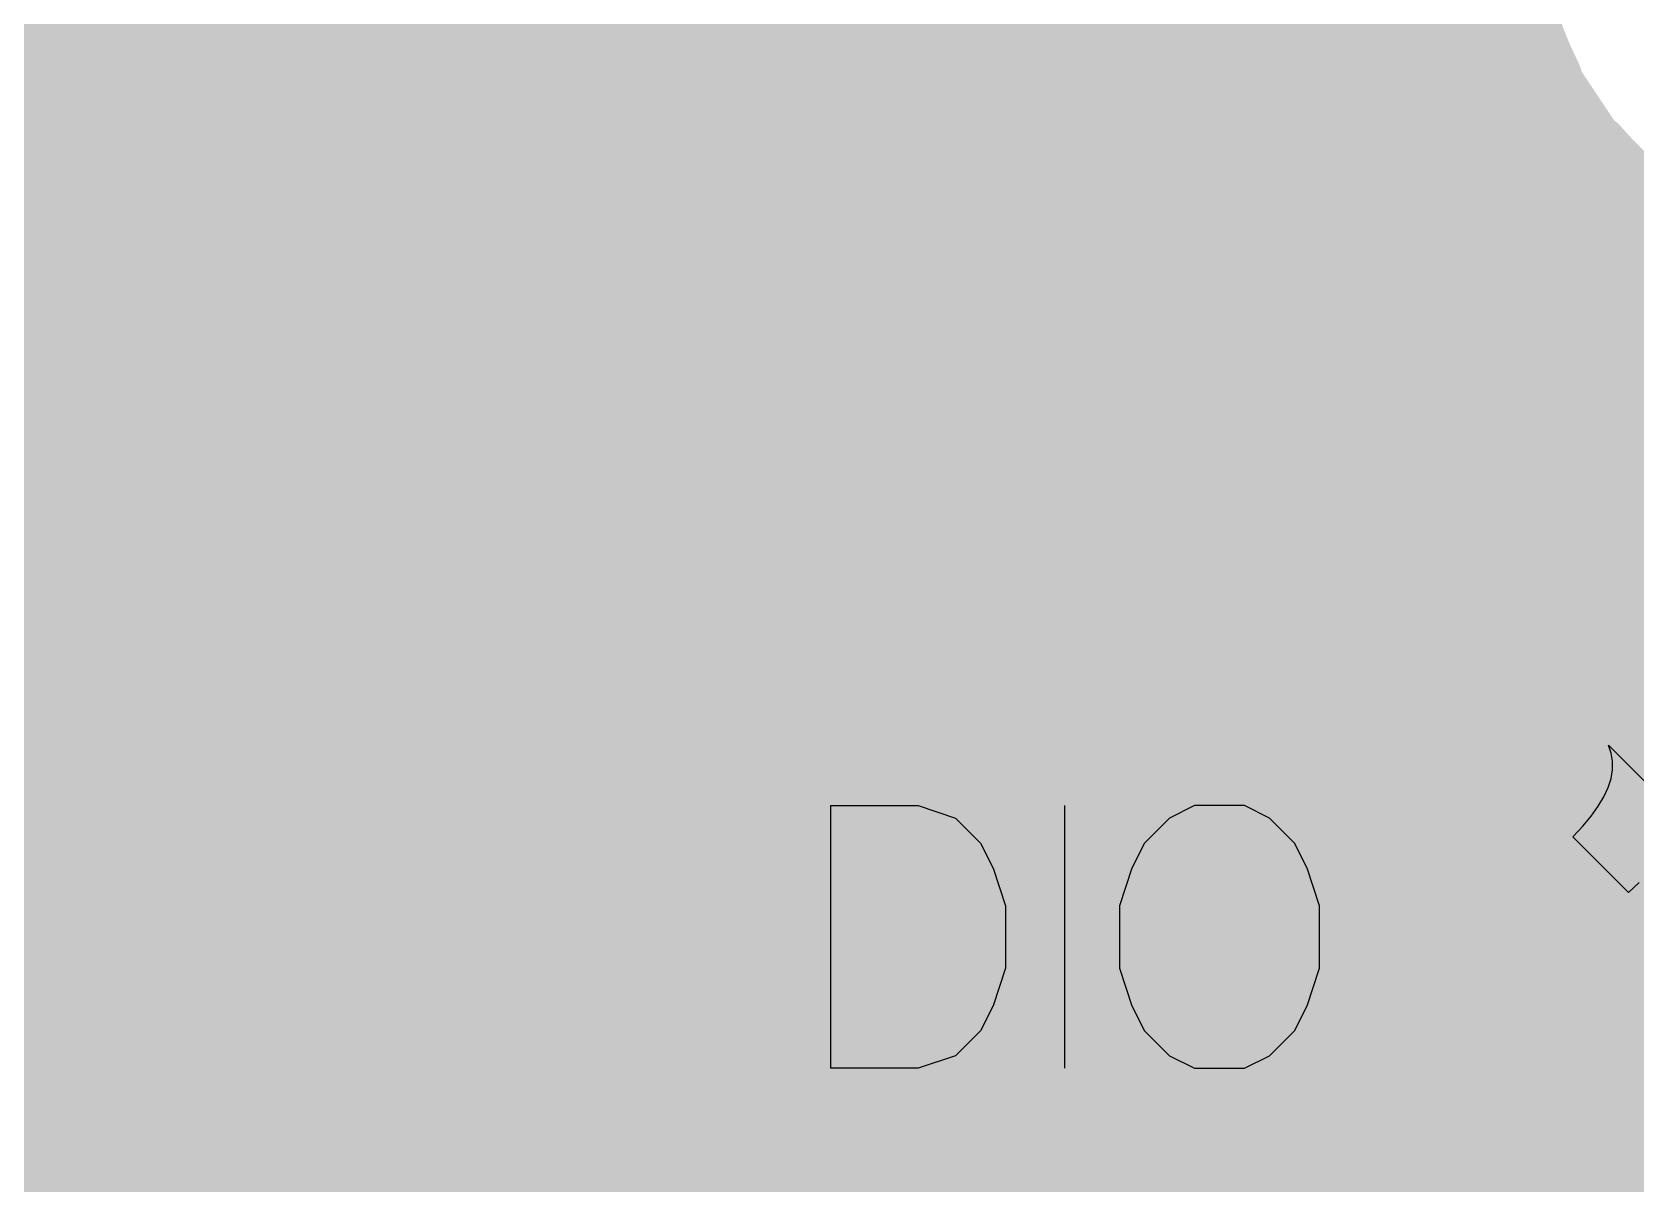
# Model space of a CAD drawing. Header units: millimetres. Extents: x 69.6 to 104.4, y 72.6 to 106.2.
# Drawn here: x 94.326 to 97.99, y 84.496 to 87.128 of the extents above; entities that cross this region are included whole.
import ezdxf

# ---------------------------------------------------------------- set-up
doc = ezdxf.new("R2010")
doc.units = ezdxf.units.MM
for name, color, linetype in [('BottomLayer', 5, 'Continuous'), ('KeepOutLayer', 6, 'Continuous'), ('MultiLayer', 9, 'Continuous'), ('TopLayer', 1, 'Continuous'), ('TopOverlay', 2, 'Continuous'), ('ViaHoleLayer', 16, 'Continuous')]:
    doc.layers.add(name, color=color, linetype=linetype)

# ---------------------------------------------------------------- blocks, each defined once
blk = doc.blocks.new('0402____11')
at = {"layer": 'TopLayer'}
for points in [[(-0.2499995, -0.2999994), (0.2499995, -0.2999994), (-0.2499995, 0.2999994), (0.2499995, 0.2999994)], [(0.7660005, -0.30000194), (1.2659995, -0.30000194), (0.7660005, 0.29999686), (1.2659995, 0.29999686)]]:
    blk.add_solid(points, dxfattribs=at)
at = {"layer": 'TopOverlay', "const_width": 0.127}
for points in [[(-0.3700018, -0.4100068), (-0.36999926, 0.41000426)], [(-0.2500122, 0.41000426), (-0.36999926, 0.41000426)], [(1.3400024, 0.41000172), (-0.270002, 0.41000426)], [(1.3800074, 0.4100068), (1.27000254, 0.4100068)], [(1.3800074, -0.4100068), (1.3800074, 0.4100068)], [(-0.3400044, -0.41000172), (-0.3700018, -0.4100068)], [(-0.20000214, -0.41000426), (-0.3400044, -0.41000172)], [(1.3400024, -0.41000172), (-0.31000954, -0.4100068)], [(1.3800074, -0.4100068), (1.2899898, -0.41000172)]]:
    blk.add_lwpolyline(points, dxfattribs=at)
at = {"layer": 'TopOverlay', "const_width": 0.0635}
for points in [[(-0.4017492599999999, 0.41000426, 1), (-0.33824926, 0.41000426, 1)], [(-0.4017492599999999, 0.41000426, 1), (-0.33824926, 0.41000426, 1)], [(-0.301752, 0.41000426, 1), (-0.238252, 0.41000426, 1)], [(-0.2817622, 0.41000426, 1), (-0.2182622, 0.41000426, 1)], [(1.23825254, 0.4100068, 1), (1.30175254, 0.4100068, 1)], [(1.3082524, 0.41000172, 1), (1.3717524, 0.41000172, 1)], [(1.3482574, 0.4100068, 1), (1.4117574, 0.4100068, 1)], [(1.3482574, 0.4100068, 1), (1.4117574, 0.4100068, 1)], [(-0.4017518, -0.4100068, 1), (-0.3382518, -0.4100068, 1)], [(-0.4017518, -0.4100068, 1), (-0.3382518, -0.4100068, 1)], [(-0.3717544, -0.41000172, 1), (-0.3082544, -0.41000172, 1)], [(-0.3717544, -0.41000172, 1), (-0.3082544, -0.41000172, 1)], [(-0.34175954, -0.4100068, 1), (-0.27825954, -0.4100068, 1)], [(-0.23175214, -0.41000426, 1), (-0.16825214, -0.41000426, 1)], [(1.2582398, -0.41000172, 1), (1.3217398, -0.41000172, 1)], [(1.3082524, -0.41000172, 1), (1.3717524, -0.41000172, 1)], [(1.3482574, -0.4100068, 1), (1.4117574, -0.4100068, 1)], [(1.3482574, -0.4100068, 1), (1.4117574, -0.4100068, 1)]]:
    blk.add_lwpolyline(points, format="xyb", close=True, dxfattribs=at)
blk = doc.blocks.new('0402____13')
at = {"layer": 'TopLayer'}
for points in [[(-0.2499995, -0.2999994), (0.2499995, -0.2999994), (-0.2499995, 0.2999994), (0.2499995, 0.2999994)], [(0.7660005, -0.30000194), (1.2659995, -0.30000194), (0.7660005, 0.29999686), (1.2659995, 0.29999686)]]:
    blk.add_solid(points, dxfattribs=at)
at = {"layer": 'TopOverlay', "const_width": 0.127}
for points in [[(-0.3700018, 0.4100068), (-0.25001474, 0.4100068)], [(-0.3700018, -0.4100068), (-0.3700018, 0.4100068)], [(-0.27000454, 0.4100068), (1.3400024, 0.41000172)], [(1.27000254, 0.4100068), (1.3800074, 0.4100068)], [(1.3800074, -0.4100068), (1.3800074, 0.4100068)], [(-0.3700018, -0.4100068), (-0.3400044, -0.41000172)], [(-0.3400044, -0.41000172), (-0.20000214, -0.41000426)], [(-0.31000954, -0.4100068), (1.3400024, -0.41000172)], [(1.2899898, -0.41000426), (1.3800074, -0.4100068)]]:
    blk.add_lwpolyline(points, dxfattribs=at)
at = {"layer": 'TopOverlay', "const_width": 0.0635}
for points in [[(-0.4017518, 0.4100068, 1), (-0.3382518, 0.4100068, 1)], [(-0.4017518, 0.4100068, 1), (-0.3382518, 0.4100068, 1)], [(-0.30175454, 0.4100068, 1), (-0.23825454, 0.4100068, 1)], [(-0.28176474, 0.4100068, 1), (-0.21826474, 0.4100068, 1)], [(1.23825254, 0.4100068, 1), (1.30175254, 0.4100068, 1)], [(1.3082524, 0.41000172, 1), (1.3717524, 0.41000172, 1)], [(1.3482574, 0.4100068, 1), (1.4117574, 0.4100068, 1)], [(1.3482574, 0.4100068, 1), (1.4117574, 0.4100068, 1)], [(-0.4017518, -0.4100068, 1), (-0.3382518, -0.4100068, 1)], [(-0.4017518, -0.4100068, 1), (-0.3382518, -0.4100068, 1)], [(-0.3717544, -0.41000172, 1), (-0.3082544, -0.41000172, 1)], [(-0.3717544, -0.41000172, 1), (-0.3082544, -0.41000172, 1)], [(-0.34175954, -0.4100068, 1), (-0.27825954, -0.4100068, 1)], [(-0.23175214, -0.41000426, 1), (-0.16825214, -0.41000426, 1)], [(1.2582398, -0.41000426, 1), (1.3217398, -0.41000426, 1)], [(1.3082524, -0.41000172, 1), (1.3717524, -0.41000172, 1)], [(1.3482574, -0.4100068, 1), (1.4117574, -0.4100068, 1)], [(1.3482574, -0.4100068, 1), (1.4117574, -0.4100068, 1)]]:
    blk.add_lwpolyline(points, format="xyb", close=True, dxfattribs=at)
blk = doc.blocks.new('PAD_19')
at = {"layer": 'TopLayer', "const_width": 0.499999}
blk.add_lwpolyline([(-0.2499995, 0, 1), (0.2499995, 0, 1)], format="xyb", close=True, dxfattribs=at)
blk = doc.blocks.new('0402____23')
at = {"layer": 'TopLayer'}
for points in [[(-0.2499995, -0.2999994), (0.2499995, -0.2999994), (-0.2499995, 0.2999994), (0.2499995, 0.2999994)], [(0.7660005, -0.30000194), (1.2659995, -0.30000194), (0.7660005, 0.29999686), (1.2659995, 0.29999686)]]:
    blk.add_solid(points, dxfattribs=at)
at = {"layer": 'TopOverlay', "const_width": 0.127}
for points in [[(-0.3700018, 0.4100068), (-0.3700018, -0.4100068)], [(-0.3700018, 0.4100068), (-0.25001474, 0.4100068)], [(-0.27000454, 0.4100068), (1.3400024, 0.41000172)], [(1.27000254, 0.4100068), (1.3800074, 0.4100068)], [(1.3800074, 0.4100068), (1.3800074, -0.4100068)], [(-0.3700018, -0.4100068), (-0.3400044, -0.41000172)], [(-0.3400044, -0.41000172), (-0.20000214, -0.41000426)], [(-0.31000954, -0.4100068), (1.3400024, -0.41000172)], [(1.2899898, -0.41000172), (1.3800074, -0.4100068)]]:
    blk.add_lwpolyline(points, dxfattribs=at)
at = {"layer": 'TopOverlay', "const_width": 0.0635}
for points in [[(-0.4017518, 0.4100068, 1), (-0.3382518, 0.4100068, 1)], [(-0.4017518, 0.4100068, 1), (-0.3382518, 0.4100068, 1)], [(-0.30175454, 0.4100068, 1), (-0.23825454, 0.4100068, 1)], [(-0.28176474, 0.4100068, 1), (-0.21826474, 0.4100068, 1)], [(1.23825254, 0.4100068, 1), (1.30175254, 0.4100068, 1)], [(1.3082524, 0.41000172, 1), (1.3717524, 0.41000172, 1)], [(1.3482574, 0.4100068, 1), (1.4117574, 0.4100068, 1)], [(1.3482574, 0.4100068, 1), (1.4117574, 0.4100068, 1)], [(-0.4017518, -0.4100068, 1), (-0.3382518, -0.4100068, 1)], [(-0.4017518, -0.4100068, 1), (-0.3382518, -0.4100068, 1)], [(-0.3717544, -0.41000172, 1), (-0.3082544, -0.41000172, 1)], [(-0.3717544, -0.41000172, 1), (-0.3082544, -0.41000172, 1)], [(-0.34175954, -0.4100068, 1), (-0.27825954, -0.4100068, 1)], [(-0.23175214, -0.41000426, 1), (-0.16825214, -0.41000426, 1)], [(1.2582398, -0.41000172, 1), (1.3217398, -0.41000172, 1)], [(1.3082524, -0.41000172, 1), (1.3717524, -0.41000172, 1)], [(1.3482574, -0.4100068, 1), (1.4117574, -0.4100068, 1)], [(1.3482574, -0.4100068, 1), (1.4117574, -0.4100068, 1)]]:
    blk.add_lwpolyline(points, format="xyb", close=True, dxfattribs=at)
blk = doc.blocks.new('QFN48_28')
at = {"layer": 'TopLayer'}
for points in [[(-2.25000058, -2.25000058), (2.25000058, -2.25000058), (-2.25000058, 2.25000058), (2.25000058, 2.25000058)], [(3.34999838, -0.2999994), (3.34999838, -0.0999998), (2.64999978, -0.2999994), (2.64999978, -0.0999998)], [(3.34999838, -0.6999985999999999), (3.34999838, -0.499999), (2.64999978, -0.6999985999999999), (2.64999978, -0.499999)], [(3.34999838, -1.10000034), (3.34999838, -0.90000074), (2.64999978, -1.10000034), (2.64999978, -0.90000074)], [(3.34999838, -1.49999954), (3.34999838, -1.29999994), (2.64999978, -1.49999954), (2.64999978, -1.29999994)], [(3.34999838, -1.89999874), (3.34999838, -1.69999914), (2.64999978, -1.89999874), (2.64999978, -1.69999914)]]:
    blk.add_solid(points, dxfattribs=at)
blk = doc.blocks.new('CR2032_B_31')
at = {"layer": 'BottomLayer', "const_width": 8.49999824}
blk.add_lwpolyline([(-4.25000166, 2.54e-06, 1), (4.249996579999999, 2.54e-06, 1)], format="xyb", close=True, dxfattribs=at)

msp = doc.modelspace()

# ---------------------------------------------------------------- linework, layer by layer
at = {"layer": 'BottomLayer', "const_width": 0.1999996}
for points in [[(86.38923539999999, 95.19541539999999), (98.5207199, 83.06393089999999)], [(86.67155385999999, 95.19593864), (98.61924396, 83.24824853999999)], [(86.96808361999999, 95.18225057999999), (98.7153474, 83.43498679999999)], [(87.26461084, 95.16856505999999), (98.80899466, 83.62418123999998)], [(86.15252264, 95.14928646), (98.41980824, 82.88200086)], [(87.5611406, 95.154877), (98.90014763999999, 83.81586995999999)], [(87.85766782, 95.14119147999999), (98.98876316, 84.01009613999999)], [(88.15419503999999, 95.12750596), (99.07479295999998, 84.20690803999999)], [(85.91580988, 95.10315752), (98.31654454, 82.70242286)], [(88.45072479999999, 95.1138179), (99.15819132, 84.40635137999999)], [(85.67909712, 95.05702858), (98.21095674, 82.52516895999999)], [(85.44238182, 95.01090218), (98.10307024, 82.35021375999999)], [(88.81552468, 95.03185971999999), (99.2389049, 84.6084795)], [(85.20566905999999, 94.96477324), (97.99291044, 82.17753185999999)], [(84.9689563, 94.9186443), (97.88050019999999, 82.0071004)], [(89.2037713, 94.92645479999999), (99.31687527999999, 84.81335082)], [(84.73224353999998, 94.87251536), (97.76586238, 81.83889651999999)], [(84.49553078, 94.82638642), (97.64901221999999, 81.67290498)], [(89.59201537999999, 94.82105242), (99.3920415, 85.0210263)], [(84.28153832, 94.75753717999999), (97.52997004, 81.50910545999999)], [(89.98025946, 94.71565004), (99.46434006, 85.23156944)], [(84.09575764, 94.66047616), (97.40875108, 81.34748272)], [(84.18214812, 77.11111324), (97.14774067999998, 90.07670579999998)], [(84.37357521999999, 77.01969864), (97.28503784, 89.93116126)], [(84.48026537999999, 76.8435471), (97.42233753999999, 89.78561925999999)], [(84.45603123999999, 76.53647126), (97.55963469999999, 89.64007471999999)], [(84.44929262, 76.24689093999999), (97.69693185999999, 89.49453017999998)], [(84.69268557999999, 76.2074422), (97.83422902, 89.34898564)], [(84.94010698, 76.1720219), (97.97152872, 89.20344363999999)], [(85.19172446, 76.14079767999999), (98.10882588, 89.05789909999999)], [(86.59595329999999, 77.26218482), (98.24612304, 88.91235456)], [(86.84443642, 77.22782624), (98.38342019999999, 88.76681002)], [(87.03696334, 77.13751146), (98.52071735999999, 88.62126547999999)], [(87.28308934, 77.10079576), (97.67790472, 87.49561114)], [(97.68337079999999, 87.27828874), (97.70537736, 87.16764126)], [(87.55570245999999, 77.09056718), (97.69333267999998, 87.2281974)], [(87.82831558, 77.08033859999999), (97.76667518, 87.0186982)], [(97.78149608, 86.98386972), (97.8597357, 86.86677318)], [(88.14712114, 77.11630246), (97.87866378, 86.8478451)], [(88.47612733999999, 77.16246696), (98.02400258, 86.7103422)], [(98.00039327999998, 86.72611559999999), (98.11748982, 86.64787598)], [(88.805131, 77.20862892), (98.20525698, 86.6087549)], [(89.1341372, 77.25479341999998), (98.42624205999999, 86.54689828)], [(89.46314086, 77.30095537999999), (98.72339919999999, 86.56121372)], [(89.86409256, 77.41906537999999), (99.01500898, 86.5699818)], [(90.27536174, 77.54749286), (99.03113036, 86.30326147999999)], [(91.36046243999999, 78.34975186), (99.16199116, 86.15128057999999)], [(94.6709308, 81.37737852), (99.37232347999999, 86.07877119999999)], [(95.17167656, 81.59528257999999), (99.60040532, 86.02401133999999)]]:
    msp.add_lwpolyline(points, dxfattribs=at)
at = {"layer": 'BottomLayer'}
for points, const_width in [([(97.65537746, 87.16764126, 1), (97.75537725999999, 87.16764126, 1)], 0.0999998), ([(97.66798856, 87.13719173999999, 1), (97.76798835999999, 87.13719173999999, 1)], 0.0999998), ([(97.71667527999999, 87.0186982, 1), (97.81667508, 87.0186982, 1)], 0.0999998), ([(97.71888, 87.01432686, 1), (97.81887979999999, 87.01432686, 1)], 0.0999998), ([(97.73149618, 86.98386972, 1), (97.83149597999999, 86.98386972, 1)], 0.0999998), ([(96.69733518, 86.80168567999999, 1), (96.92233345999999, 86.80168567999999, 1)], 0.22499828), ([(97.8097358, 86.86677318, 1), (97.90973559999999, 86.86677318, 1)], 0.0999998), ([(97.82866388, 86.8478451, 1), (97.92866367999999, 86.8478451, 1)], 0.0999998), ([(97.83305554, 86.84345344, 1), (97.93305534, 86.84345344, 1)], 0.0999998), ([(97.92707364, 86.74943533999999, 1), (98.02707344, 86.74943533999999, 1)], 0.0999998), ([(97.78497334, 86.59171912, 1), (98.00997161999999, 86.59171912, 1)], 0.22499828), ([(97.95039338, 86.72611559999999, 1), (98.05039318, 86.72611559999999, 1)], 0.0999998), ([(97.97400267999998, 86.7103422, 1), (98.07400247999999, 86.7103422, 1)], 0.0999998), ([(95.6322319, 85.91606895999999, 1), (95.85723017999999, 85.91606895999999, 1)], 0.22499828), ([(95.04659934, 85.65855359999999, 1), (95.27159762, 85.65855359999999, 1)], 0.22499828), ([(96.88116006, 85.2954352, 1), (97.10615834, 85.2954352, 1)], 0.22499828), ([(95.72361094, 85.23905735999999, 1), (95.94860922, 85.23905735999999, 1)], 0.22499828)]:
    msp.add_lwpolyline(points, format="xyb", close=True, dxfattribs=dict(at, const_width=const_width))
at = {"layer": 'BottomLayer', "const_width": 0.1999996}
for points in [[(97.7688799, 87.01432686, -0.0385598767758075), (97.71798846, 87.13719173999999)], [(97.97707353999999, 86.74943533999999, -0.0385526805744654), (97.88305543999999, 86.84345344)], [(99.69612776, 86.00102942, -0.1185346628275915), (96.69161256, 80.48354997999999)]]:
    msp.add_lwpolyline(points, format="xyb", dxfattribs=at)
at = {"layer": 'KeepOutLayer', "const_width": 0.127}
msp.add_lwpolyline([(99.03883671999999, 87.40521761999999, 1), (98.03883871999999, 87.40521761999999, 1)], format="xyb", close=True, dxfattribs=at)
msp.add_lwpolyline([(100.13922568, 86.26849396, -0.404026225835157), (83.96924532, 75.96707946)], format="xyb", dxfattribs=at)
at = {"layer": 'MultiLayer', "const_width": 0.22499828}
for points in [[(96.69733518, 86.80168567999999, 1), (96.92233345999999, 86.80168567999999, 1)], [(97.78497334, 86.59171912, 1), (98.00997161999999, 86.59171912, 1)], [(95.6322319, 85.91606895999999, 1), (95.85723017999999, 85.91606895999999, 1)], [(95.04659934, 85.65855359999999, 1), (95.27159762, 85.65855359999999, 1)], [(96.88116006, 85.2954352, 1), (97.10615834, 85.2954352, 1)], [(95.72361094, 85.23905735999999, 1), (95.94860922, 85.23905735999999, 1)]]:
    msp.add_lwpolyline(points, format="xyb", close=True, dxfattribs=at)
at = {"layer": 'TopLayer'}
for p, q in [((97.93388845999999, 85.480398), (97.927668, 85.49836087999999)), ((97.927668, 85.49836087999999), (98.1822268, 85.24380208)), ((97.9369136, 85.46178488), (97.93388845999999, 85.480398)), ((97.93337792, 85.42261046), (97.93674342, 85.44252152)), ((97.93674342, 85.44252152), (97.9369136, 85.46178488)), ((97.9170635, 85.3808427), (97.9268171, 85.4020517)), ((97.9268171, 85.4020517), (97.93337792, 85.42261046)), ((97.90411458, 85.35898345999999), (97.9170635, 85.3808427)), ((97.86863332, 85.31331933999999), (97.88797034, 85.33647652)), ((97.88797034, 85.33647652), (97.90411458, 85.35898345999999)), ((97.84609843999999, 85.28951192), (97.86863332, 85.31331933999999)), ((97.97337784, 85.16223251999999), (97.84609843999999, 85.28951192)), ((97.99718526, 85.18476739999998), (97.97337784, 85.16223251999999))]:
    msp.add_line(p, q, dxfattribs=at)
for points, const_width in [([(95.24959614, 85.35014172), (98.5207199, 88.62126547999999)], 0.1999996), ([(95.74364899999999, 86.92245505999999), (96.35163102, 87.53043708)], 0.499999), ([(93.55263229999998, 86.05149922), (95.01469185999999, 87.51355878)], 0.1999996), ([(95.39101572, 85.2087196), (97.67790472, 87.4956086)], 0.1999996), ([(97.24446388, 87.45144561999999), (98.16875464, 86.52715486)], 0.1999996), ([(96.43391431999999, 86.64089859999999), (97.152333, 87.35931728)], 0.1999996), ([(97.10304176, 87.31002604), (97.96720056, 86.44586724)], 0.1999996), ([(97.68337079999999, 87.27828874), (97.70537736, 87.16764126)], 0.1999996), ([(95.55630876, 85.09117094), (97.69333267999998, 87.22819485999999)], 0.1999996), ([(96.96162217999999, 87.16860645999999), (97.80358645999999, 86.32663964)], 0.1999996), ([(96.82020005999999, 87.02718433999999), (97.6736299, 86.17375449999999)], 0.1999996), ([(95.83915046, 85.09117094), (97.76667771999999, 87.0186982)], 0.1999996), ([(97.78149608, 86.98386972), (97.8597357, 86.86677318)], 0.1999996), ([(94.11831824, 85.48581328), (95.55496002, 86.92245505999999)], 0.1999996), ([(95.55496002, 86.92245505999999), (95.74364899999999, 86.92245505999999)], 0.1999996), ([(96.67878048, 86.88576476), (97.57945686, 85.98508584)], 0.1999996), ([(96.12199215999999, 85.09117094), (97.87866378, 86.84784256)], 0.1999996), ([(96.53735836, 86.74434264), (97.53217984, 85.74952116)], 0.1999996), ([(95.70829473999999, 86.03291657999999), (96.37509553999999, 86.69971738)], 0.1999996), ([(96.17073984, 86.49536422), (96.37509299999999, 86.69971738)], 0.1999996), ([(96.37509553999999, 86.69971738), (96.43391431999999, 86.64089859999999)], 0.1999996), ([(96.40483386, 85.09117094), (98.02400258, 86.71033965999999)], 0.1999996), ([(98.00039327999998, 86.72611559999999), (98.11748982, 86.64787598)], 0.1999996), ([(96.33712, 86.66174183999999), (97.52740972, 85.47145212)], 0.1999996), ([(96.19569788, 86.52031972), (97.38598759999999, 85.33003)], 0.1999996), ([(96.0542783, 86.37890013999998), (97.24456802, 85.18861041999999)], 0.1999996), ([(94.9371482, 85.66259219999999), (95.50788365999999, 86.23332765999999)], 0.1999996), ([(95.50788365999999, 86.23332765999999), (95.70829473999999, 86.03291657999999)], 0.1999996), ([(95.91285617999999, 86.23747802), (97.05916325999999, 85.09117094)], 0.1999996), ([(94.96675443999999, 85.63298341999999), (95.53748989999998, 86.20371888)], 0.1999996), ([(95.42960339999999, 86.1550474), (96.49347986, 85.09117094)], 0.1999996), ([(95.77143659999999, 86.09605844), (96.77632156, 85.09117094)], 0.1999996), ([(95.10817655999999, 85.49156384), (95.67891202, 86.06229929999999)], 0.1999996), ([(95.28818382, 86.01362782), (96.21063816, 85.09117094)], 0.1999996), ([(96.68767555999999, 85.09117094), (97.57830369999999, 85.98179908)], 0.1999996), ([(95.14676169999998, 85.8722057), (95.92779646, 85.09117094)], 0.1999996), ([(95.00534212, 85.73078611999999), (95.64495475999999, 85.09117094)], 0.1999996), ([(97.33103724, 84.64717131999998), (98.38479688, 85.70093096)], 0.17999964), ([(94.93714565999998, 85.66258966), (95.1436248, 85.45611305999999)], 0.1999996), ([(94.9371482, 85.66259219999999), (95.1436248, 85.45611305999999)], 0.1999996), ([(96.97051726, 85.09117094), (97.53215189999999, 85.65280557999999)], 0.1999996), ([(97.14712854, 85.09117094), (97.55500174, 85.49904414)], 0.1999996), ([(95.1436248, 85.45611305999999), (95.2199899, 85.37974796)], 0.1999996), ([(95.1436248, 85.45611305999999), (95.2199899, 85.37974796)], 0.1999996), ([(95.1436248, 85.45611305999999), (95.2199899, 85.37974796)], 0.1999996), ([(95.2199899, 85.37974796), (95.42646649999999, 85.17327136)], 0.1999996), ([(95.2199899, 85.37974796), (95.42646649999999, 85.17327136)], 0.1999996), ([(95.42646649999999, 85.17327136), (95.5028316, 85.09690371999999)], 0.1999996), ([(95.42646649999999, 85.17327136), (95.5028316, 85.09690371999999)], 0.1999996), ([(95.42646649999999, 85.17327136), (95.50283413999999, 85.09690626)], 0.1999996), ([(95.54241749999998, 85.09117094), (97.14712854, 85.09117094)], 0.1999996), ([(98.0040204, 84.69224616), (98.18291006, 84.87113581999999)], 0.1999996), ([(95.24968758, 84.3544414), (95.54241749999998, 84.64717131999998)], 0.17999964), ([(95.54241749999998, 84.64717131999998), (97.33103724, 84.64717131999998)], 0.17999964)]:
    msp.add_lwpolyline(points, dxfattribs=dict(at, const_width=const_width))
for points, const_width in [([(96.91162227999999, 87.16860645999999, 1), (97.01162208, 87.16860645999999, 1)], 0.0999998), ([(97.65537746, 87.16764126, 1), (97.75537725999999, 87.16764126, 1)], 0.0999998), ([(97.66798856, 87.13719173999999, 1), (97.76798835999999, 87.13719173999999, 1)], 0.0999998), ([(95.61865051999999, 86.92245505999999, 1), (95.86864747999999, 86.92245505999999, 1)], 0.2499995), ([(96.77020016, 87.02718433999999, 1), (96.87019996, 87.02718433999999, 1)], 0.0999998), ([(97.71667782, 87.0186982, 1), (97.81667762, 87.0186982, 1)], 0.0999998), ([(97.71888, 87.01432686, 1), (97.81887979999999, 87.01432686, 1)], 0.0999998), ([(97.73149618, 86.98386972, 1), (97.83149597999999, 86.98386972, 1)], 0.0999998), ([(95.50496011999999, 86.92245505999999, 1), (95.60495992, 86.92245505999999, 1)], 0.0999998), ([(95.50496011999999, 86.92245505999999, 1), (95.60495992, 86.92245505999999, 1)], 0.0999998), ([(95.69364909999999, 86.92245505999999, 1), (95.7936489, 86.92245505999999, 1)], 0.0999998), ([(96.69733518, 86.80168567999999, 1), (96.92233345999999, 86.80168567999999, 1)], 0.22499828), ([(96.62878058, 86.88576476, 1), (96.72878037999999, 86.88576476, 1)], 0.0999998), ([(97.8097358, 86.86677318, 1), (97.90973559999999, 86.86677318, 1)], 0.0999998), ([(97.82866388, 86.84784256, 1), (97.92866367999999, 86.84784256, 1)], 0.0999998), ([(97.83305554, 86.84345344, 1), (97.93305534, 86.84345344, 1)], 0.0999998), ([(96.48735846, 86.74434264, 1), (96.58735825999999, 86.74434264, 1)], 0.0999998), ([(97.92707364, 86.74943533999999, 1), (98.02707344, 86.74943533999999, 1)], 0.0999998), ([(96.3250931, 86.69971738, 1), (96.4250929, 86.69971738, 1)], 0.0999998), ([(96.32509564, 86.69971738, 1), (96.42509543999999, 86.69971738, 1)], 0.0999998), ([(96.32509564, 86.69971738, 1), (96.42509543999999, 86.69971738, 1)], 0.0999998), ([(97.78497334, 86.59171912, 1), (98.00997161999999, 86.59171912, 1)], 0.22499828), ([(97.95039338, 86.72611559999999, 1), (98.05039318, 86.72611559999999, 1)], 0.0999998), ([(97.97400267999998, 86.71033965999999, 1), (98.07400247999999, 86.71033965999999, 1)], 0.0999998), ([(96.2871201, 86.66174183999999, 1), (96.38711989999999, 86.66174183999999, 1)], 0.0999998), ([(96.38391442, 86.64089859999999, 1), (96.48391422, 86.64089859999999, 1)], 0.0999998), ([(96.38391442, 86.64089859999999, 1), (96.48391422, 86.64089859999999, 1)], 0.0999998), ([(96.14569798, 86.52031972, 1), (96.24569777999999, 86.52031972, 1)], 0.0999998), ([(96.12073993999999, 86.49536422, 1), (96.22073974, 86.49536422, 1)], 0.0999998), ([(97.91720065999999, 86.44586724, 1), (98.01720046, 86.44586724, 1)], 0.0999998), ([(96.00427839999999, 86.37890013999998, 1), (96.1042782, 86.37890013999998, 1)], 0.0999998), ([(97.75358656, 86.32663964, 1), (97.85358636, 86.32663964, 1)], 0.0999998), ([(95.45788376, 86.23332765999999, 1), (95.55788356, 86.23332765999999, 1)], 0.0999998), ([(95.45788376, 86.23332765999999, 1), (95.55788356, 86.23332765999999, 1)], 0.0999998), ([(95.86285627999999, 86.23747802, 1), (95.96285608, 86.23747802, 1)], 0.0999998), ([(95.48749, 86.20371888, 1), (95.5874898, 86.20371888, 1)], 0.0999998), ([(95.3796035, 86.1550474, 1), (95.4796033, 86.1550474, 1)], 0.0999998), ([(97.62362999999999, 86.17375449999999, 1), (97.7236298, 86.17375449999999, 1)], 0.0999998), ([(95.7214367, 86.09605844, 1), (95.82143649999999, 86.09605844, 1)], 0.0999998), ([(95.6322319, 85.91606895999999, 1), (95.85723017999999, 85.91606895999999, 1)], 0.22499828), ([(95.62891212, 86.06229929999999, 1), (95.72891192, 86.06229929999999, 1)], 0.0999998), ([(95.65829484, 86.03291657999999, 1), (95.75829464, 86.03291657999999, 1)], 0.0999998), ([(95.65829484, 86.03291657999999, 1), (95.75829464, 86.03291657999999, 1)], 0.0999998), ([(95.23818392, 86.01362782, 1), (95.33818371999999, 86.01362782, 1)], 0.0999998), ([(97.5283038, 85.98179908, 1), (97.6283036, 85.98179908, 1)], 0.0999998), ([(97.52945695999999, 85.98508584, 1), (97.62945676, 85.98508584, 1)], 0.0999998), ([(95.0967618, 85.8722057, 1), (95.1967616, 85.8722057, 1)], 0.0999998), ([(95.04659934, 85.65855359999999, 1), (95.27159762, 85.65855359999999, 1)], 0.22499828), ([(97.48217994, 85.74952116, 1), (97.58217973999999, 85.74952116, 1)], 0.0999998), ([(94.95534222, 85.73078611999999, 1), (95.05534202, 85.73078611999999, 1)], 0.0999998), ([(94.88714576, 85.66258966, 1), (94.98714556, 85.66258966, 1)], 0.0999998), ([(94.88714829999999, 85.66259219999999, 1), (94.9871481, 85.66259219999999, 1)], 0.0999998), ([(94.88714829999999, 85.66259219999999, 1), (94.9871481, 85.66259219999999, 1)], 0.0999998), ([(94.91675454, 85.63298341999999, 1), (95.01675433999999, 85.63298341999999, 1)], 0.0999998), ([(97.482152, 85.65280557999999, 1), (97.58215179999999, 85.65280557999999, 1)], 0.0999998), ([(95.05817666, 85.49156384, 1), (95.15817645999999, 85.49156384, 1)], 0.0999998), ([(97.50500183999999, 85.49904414, 1), (97.60500164, 85.49904414, 1)], 0.0999998), ([(97.50500183999999, 85.49904414, 1), (97.60500164, 85.49904414, 1)], 0.0999998), ([(95.0936249, 85.45611305999999, 1), (95.1936247, 85.45611305999999, 1)], 0.0999998), ([(95.0936249, 85.45611305999999, 1), (95.1936247, 85.45611305999999, 1)], 0.0999998), ([(95.0936249, 85.45611305999999, 1), (95.1936247, 85.45611305999999, 1)], 0.0999998), ([(95.0936249, 85.45611305999999, 1), (95.1936247, 85.45611305999999, 1)], 0.0999998), ([(95.0936249, 85.45611305999999, 1), (95.1936247, 85.45611305999999, 1)], 0.0999998), ([(97.47740982, 85.47145212, 1), (97.57740961999998, 85.47145212, 1)], 0.0999998), ([(96.88116006, 85.2954352, 1), (97.10615834, 85.2954352, 1)], 0.22499828), ([(95.16998999999998, 85.37974796, 1), (95.26998979999999, 85.37974796, 1)], 0.0999998), ([(95.16998999999998, 85.37974796, 1), (95.26998979999999, 85.37974796, 1)], 0.0999998), ([(95.16998999999998, 85.37974796, 1), (95.26998979999999, 85.37974796, 1)], 0.0999998), ([(95.16998999999998, 85.37974796, 1), (95.26998979999999, 85.37974796, 1)], 0.0999998), ([(95.16998999999998, 85.37974796, 1), (95.26998979999999, 85.37974796, 1)], 0.0999998), ([(95.19959623999999, 85.35014172, 1), (95.29959604, 85.35014172, 1)], 0.0999998), ([(95.72361094, 85.23905735999999, 1), (95.94860922, 85.23905735999999, 1)], 0.22499828), ([(97.33598769999999, 85.33003, 1), (97.4359875, 85.33003, 1)], 0.0999998), ([(95.34101582, 85.2087196, 1), (95.44101561999999, 85.2087196, 1)], 0.0999998), ([(95.3764666, 85.17327136, 1), (95.47646639999999, 85.17327136, 1)], 0.0999998), ([(95.3764666, 85.17327136, 1), (95.47646639999999, 85.17327136, 1)], 0.0999998), ([(95.3764666, 85.17327136, 1), (95.47646639999999, 85.17327136, 1)], 0.0999998), ([(95.3764666, 85.17327136, 1), (95.47646639999999, 85.17327136, 1)], 0.0999998), ([(95.3764666, 85.17327136, 1), (95.47646639999999, 85.17327136, 1)], 0.0999998), ([(97.19456811999999, 85.18861041999999, 1), (97.29456791999999, 85.18861041999999, 1)], 0.0999998), ([(95.4528317, 85.09690371999999, 1), (95.5528315, 85.09690371999999, 1)], 0.0999998), ([(95.4528317, 85.09690371999999, 1), (95.5528315, 85.09690371999999, 1)], 0.0999998), ([(95.45283424, 85.09690626, 1), (95.55283404, 85.09690626, 1)], 0.0999998), ([(95.4924176, 85.09117094, 1), (95.5924174, 85.09117094, 1)], 0.0999998), ([(95.50630885999999, 85.09117094, 1), (95.60630866, 85.09117094, 1)], 0.0999998), ([(95.59495486, 85.09117094, 1), (95.69495466, 85.09117094, 1)], 0.0999998), ([(95.78915056, 85.09117094, 1), (95.88915035999999, 85.09117094, 1)], 0.0999998), ([(95.87779656, 85.09117094, 1), (95.97779636, 85.09117094, 1)], 0.0999998), ([(96.07199226, 85.09117094, 1), (96.17199206, 85.09117094, 1)], 0.0999998), ([(96.16063826, 85.09117094, 1), (96.26063805999999, 85.09117094, 1)], 0.0999998), ([(96.35483396, 85.09117094, 1), (96.45483376, 85.09117094, 1)], 0.0999998), ([(96.44347995999999, 85.09117094, 1), (96.54347976, 85.09117094, 1)], 0.0999998), ([(96.63767566, 85.09117094, 1), (96.73767546, 85.09117094, 1)], 0.0999998), ([(96.72632166, 85.09117094, 1), (96.82632145999999, 85.09117094, 1)], 0.0999998), ([(96.92051735999999, 85.09117094, 1), (97.02051716, 85.09117094, 1)], 0.0999998), ([(97.00916335999999, 85.09117094, 1), (97.10916316, 85.09117094, 1)], 0.0999998), ([(97.09712864, 85.09117094, 1), (97.19712844, 85.09117094, 1)], 0.0999998), ([(97.09712864, 85.09117094, 1), (97.19712844, 85.09117094, 1)], 0.0999998), ([(97.95402049999998, 84.69224616, 1), (98.05402029999999, 84.69224616, 1)], 0.0999998), ([(97.95402049999998, 84.69224616, 1), (98.05402029999999, 84.69224616, 1)], 0.0999998), ([(95.49741886, 84.64717131999998, 1), (95.58741613999999, 84.64717131999998, 1)], 0.08999982), ([(95.49741886, 84.64717131999998, 1), (95.58741613999999, 84.64717131999998, 1)], 0.08999982), ([(97.2860386, 84.64717131999998, 1), (97.37603587999999, 84.64717131999998, 1)], 0.08999982), ([(97.2860386, 84.64717131999998, 1), (97.37603587999999, 84.64717131999998, 1)], 0.08999982)]:
    msp.add_lwpolyline(points, format="xyb", close=True, dxfattribs=dict(at, const_width=const_width))
at = {"layer": 'TopLayer', "const_width": 0.1999996}
for points in [[(97.7688799, 87.01432686, -0.0385598767758075), (97.71798846, 87.13719173999999)], [(97.97707353999999, 86.74943533999999, -0.0385526805744654), (97.88305543999999, 86.84345344)], [(97.55500174, 85.49904414, -0.4863587772208784), (98.38585859999999, 86.5549323)], [(99.69612776, 86.00102942, -0.1185346628275915), (96.69161256, 80.48354997999999)], [(98.0040204, 84.69224616, -0.3648459539185608), (98.71232734, 83.85076448)]]:
    msp.add_lwpolyline(points, format="xyb", dxfattribs=at)
at = {"layer": 'TopOverlay'}
for p, q in [((96.15045031999999, 85.36045157999999), (96.15045031999999, 84.76058232)), ((96.15045031999999, 85.36045157999999), (96.35040674, 85.36045157999999)), ((96.35040674, 85.36045157999999), (96.4361038, 85.33188674)), ((96.4361038, 85.33188674), (96.49323348, 85.27475706)), ((96.68461993999999, 85.36045157999999), (96.68461993999999, 84.76058232)), ((96.92456865999999, 85.33188674), (96.86743643999999, 85.27475706)), ((96.98169834, 85.36045157999999), (96.92456865999999, 85.33188674)), ((97.09596024, 85.36045157999999), (96.98169834, 85.36045157999999)), ((97.15308991999999, 85.33188674), (97.09596024, 85.36045157999999)), ((97.21021959999999, 85.27475706), (97.15308991999999, 85.33188674)), ((96.49323348, 85.27475706), (96.52179831999999, 85.21762738)), ((96.86743643999999, 85.27475706), (96.83887159999999, 85.21762738)), ((97.23878444, 85.21762738), (97.21021959999999, 85.27475706)), ((96.52179831999999, 85.21762738), (96.55036316, 85.13193032)), ((96.83887159999999, 85.21762738), (96.81030676, 85.13193032)), ((97.26735182, 85.13193032), (97.23878444, 85.21762738)), ((96.55036316, 85.13193032), (96.55036316, 84.98910357999999)), ((96.81030676, 85.13193032), (96.81030676, 84.98910357999999)), ((97.26735182, 84.98910357999999), (97.26735182, 85.13193032)), ((96.55036316, 84.98910357999999), (96.52179831999999, 84.90340906)), ((96.81030676, 84.98910357999999), (96.83887159999999, 84.90340906)), ((97.23878444, 84.90340906), (97.26735182, 84.98910357999999)), ((96.52179831999999, 84.90340906), (96.49323348, 84.84627683999999)), ((96.83887159999999, 84.90340906), (96.86743643999999, 84.84627683999999)), ((97.21021959999999, 84.84627683999999), (97.23878444, 84.90340906)), ((96.49323348, 84.84627683999999), (96.4361038, 84.78914716)), ((96.86743643999999, 84.84627683999999), (96.92456865999999, 84.78914716)), ((97.15308991999999, 84.78914716), (97.21021959999999, 84.84627683999999)), ((96.4361038, 84.78914716), (96.35040674, 84.76058232)), ((96.92456865999999, 84.78914716), (96.98169834, 84.76058232)), ((97.09596024, 84.76058232), (97.15308991999999, 84.78914716)), ((96.35040674, 84.76058232), (96.15045031999999, 84.76058232)), ((96.98169834, 84.76058232), (97.09596024, 84.76058232))]:
    msp.add_line(p, q, dxfattribs=at)
at = {"layer": 'ViaHoleLayer', "const_width": 0.1499997}
for points in [[(96.73483574, 86.80168567999999, 1), (96.88483289999999, 86.80168567999999, 1)], [(97.82247389999999, 86.59171912, 1), (97.97247105999999, 86.59171912, 1)], [(95.66973245999999, 85.91606895999999, 1), (95.81972961999999, 85.91606895999999, 1)], [(95.0840999, 85.65855359999999, 1), (95.23409706, 85.65855359999999, 1)], [(96.91866061999998, 85.2954352, 1), (97.06865778, 85.2954352, 1)], [(95.76111149999998, 85.23905735999999, 1), (95.91110866, 85.23905735999999, 1)]]:
    msp.add_lwpolyline(points, format="xyb", close=True, dxfattribs=at)

# ---------------------------------------------------------------- block references
for name, p, rotation in [('CR2032_B_31', (87.13232255999999, 86.74985444), 133), ('0402____23', (96.39856006, 87.53043708), 45), ('0402____11', (95.78826409999999, 88.23197746), 225), ('QFN48_28', (91.85557702, 83.50591376), 45), ('0402____13', (95.74364899999999, 86.92245505999999), 315)]:
    msp.add_blockref(name, p, dxfattribs=dict(rotation=rotation))
msp.add_blockref('PAD_19', (98.38479688, 85.70093096))

doc.saveas('drawing.dxf')
